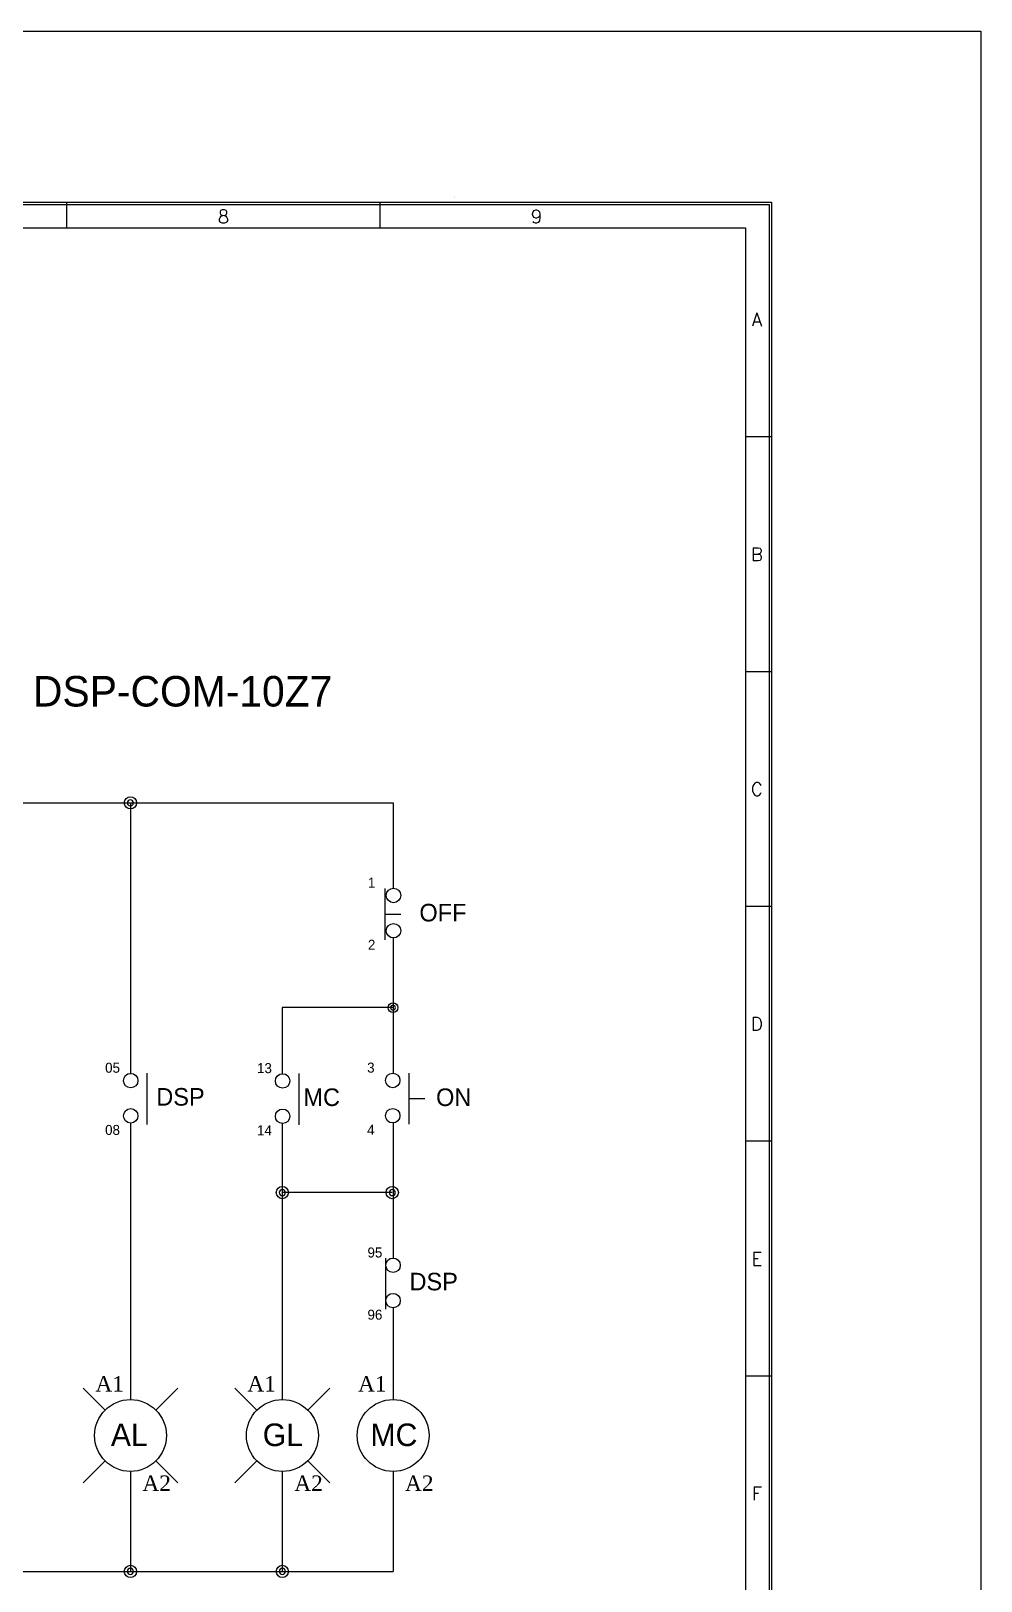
# Model space of a CAD drawing. Header units: millimetres. Extents: x 25 to 865, y 25 to 606.
# Drawn here: x 745.1 to 865.3, y 409.7 to 605.7 of the extents above; entities that cross this region are included whole.
import ezdxf
from ezdxf.enums import TextEntityAlignment as Align

# ---------------------------------------------------------------- set-up
doc = ezdxf.new("R2010")
doc.units = ezdxf.units.MM
for name, color, linetype in [('20', 2, 'Continuous'), ('30', 3, 'Continuous'), ('4', 133, 'Continuous'), ('70', 7, 'Continuous'), ('ASHADE', 7, 'Continuous')]:
    doc.layers.add(name, color=color, linetype=linetype)
doc.styles.add('ghs', font='NGULIM.TTF')
doc.styles.add('HCM', font='batang.ttc')
doc.styles.add('SIMPLEX', font='SIMPLEX')

msp = doc.modelspace()

# ---------------------------------------------------------------- linework, layer by layer
msp.add_lwpolyline([(25.35, 605.717), (865.266, 605.717), (865.266, 24.679), (25.35, 24.679)], close=True)
at = {"layer": '20', "color": 7}
for p, q in [((465.822, 580.802), (835.488, 580.802)), ((835.488, 580.802), (835.488, 344.489))]:
    msp.add_line(p, q, dxfattribs=at)
at = {"layer": '30', "color": 7}
for p, q in [((749.655, 580.802), (749.655, 584.069)), ((789.255, 580.802), (789.255, 584.069)), ((838.755, 554.369), (835.488, 554.369)), ((838.755, 524.669), (835.488, 524.669)), ((838.755, 494.969), (835.488, 494.969)), ((838.755, 465.269), (835.488, 465.269)), ((838.755, 435.569), (835.488, 435.569))]:
    msp.add_line(p, q, dxfattribs=at)
at = {"layer": '4', "color": 0}
for p, q in [((754.485, 431.273), (751.693, 434.065)), ((760.913, 431.273), (763.705, 434.065)), ((773.695, 431.273), (770.904, 434.065)), ((780.124, 431.273), (782.916, 434.065)), ((754.485, 424.844), (751.693, 422.053)), ((760.913, 424.844), (763.705, 422.053)), ((773.695, 424.844), (770.904, 422.053)), ((780.124, 424.844), (782.916, 422.053))]:
    msp.add_line(p, q, dxfattribs=at)
for centre, radius in [((757.69, 508.083), 0.772), ((790.903, 482.181), 0.618), ((776.901, 458.781), 0.772), ((790.804, 458.781), 0.772), ((757.69, 410.866), 0.772), ((776.901, 410.866), 0.772)]:
    msp.add_circle(centre, radius, dxfattribs=at)
at = {"layer": '70', "color": 7}
for points in [[(838.755, 316.769), (462.555, 316.769), (462.555, 584.069), (838.755, 584.069)], [(838.458, 317.066), (462.852, 317.066), (462.852, 583.772), (838.458, 583.772)]]:
    msp.add_lwpolyline(points, close=True, dxfattribs=at)
msp.add_solid([(798.62, 584.675), (798.679, 584.675), (798.649, 584.853)], dxfattribs=at)
at = {"layer": 'ASHADE', "ltscale": 2}
for p, q in [((713.544, 508.083), (790.903, 508.083)), ((757.69, 508.083), (757.69, 473.867)), ((790.903, 508.083), (790.903, 497.284)), ((789.873, 497.237), (789.873, 490.77)), ((789.873, 494.004), (791.892, 494.004)), ((790.903, 490.997), (790.903, 473.886)), ((776.901, 482.181), (776.901, 473.816)), ((790.903, 482.181), (776.901, 482.181)), ((759.772, 473.88), (759.772, 467.412)), ((778.982, 473.829), (778.982, 467.361)), ((792.913, 473.899), (792.913, 467.431)), ((792.913, 470.665), (794.932, 470.665)), ((757.69, 467.577), (757.69, 432.604)), ((776.901, 467.577), (776.901, 432.604)), ((776.901, 467.526), (776.901, 458.781)), ((790.903, 467.596), (790.903, 450.498)), ((790.804, 458.781), (776.901, 458.781)), ((789.958, 450.51), (789.958, 444.043)), ((790.903, 444.207), (790.903, 432.604)), ((757.69, 423.513), (757.69, 410.866)), ((776.901, 423.513), (776.901, 410.866)), ((790.903, 423.513), (790.903, 410.866)), ((720.83, 410.866), (790.903, 410.866))]:
    msp.add_line(p, q, dxfattribs=at)
for centre, radius in [((790.961, 496.371), 0.915), ((790.961, 491.911), 0.915), ((757.721, 472.952), 0.915), ((776.932, 472.901), 0.915), ((790.862, 472.971), 0.915), ((757.721, 468.492), 0.915), ((776.932, 468.441), 0.915), ((790.862, 468.511), 0.915), ((790.903, 449.583), 0.915), ((790.903, 445.122), 0.915), ((757.699, 428.059), 4.546), ((776.91, 428.059), 4.546), ((790.911, 428.059), 4.546)]:
    msp.add_circle(centre, radius, dxfattribs=at)
for centre, radius, start, end in [((757.69, 508.083), 0.381, 0, 180), ((757.69, 508.083), 0.381, 180, 0), ((790.903, 482.181), 0.305, 0, 180), ((790.903, 482.181), 0.305, 180, 0), ((776.901, 458.781), 0.381, 0, 180), ((790.804, 458.781), 0.381, 0, 180), ((776.901, 458.781), 0.381, 180, 0), ((790.804, 458.781), 0.381, 180, 0), ((757.69, 410.866), 0.381, 0, 180), ((757.69, 410.866), 0.381, 180, 0), ((776.901, 410.866), 0.381, 0, 180), ((776.901, 410.866), 0.381, 180, 0)]:
    msp.add_arc(centre, radius, start, end, dxfattribs=at)

# ---------------------------------------------------------------- texts
at = {"layer": '30', "color": 7, "style": 'SIMPLEX'}
for s, p in [('8', (769.455, 582.242)), ('9', (809.055, 582.242)), ('A', (836.924, 569.219)), ('B', (836.924, 539.519)), ('C', (836.924, 509.819)), ('D', (836.924, 480.119)), ('E', (836.924, 450.419)), ('F', (836.924, 420.719))]:
    msp.add_text(s, height=1.683, dxfattribs=at).set_placement(p, align=Align.MIDDLE)
at = {"layer": 'ASHADE', "ltscale": 2, "style": 'ghs'}
for s, height, p in [('DSP-COM-10Z7', 3.861, (745.365, 520.27)), ('1', 1.265, (787.727, 497.362)), ('OFF', 2.2244, (794.238, 493.084)), ('2', 1.265, (787.727, 489.496)), ('05', 1.2654, (754.487, 473.943)), ('13', 1.2654, (773.698, 473.892)), ('3', 1.265, (787.628, 473.962)), ('DSP', 2.2244, (760.96, 469.784)), ('MC', 2.2244, (779.57, 469.733)), ('ON', 2.2244, (796.346, 469.733)), ('08', 1.2654, (754.487, 466.077)), ('14', 1.2654, (773.698, 466.026)), ('4', 1.265, (787.628, 466.096)), ('95', 1.2654, (787.669, 450.573)), ('DSP', 2.2244, (792.986, 446.414)), ('96', 1.2654, (787.669, 442.708)), ('AL', 2.856, (755.214, 426.718)), ('GL', 2.856, (774.425, 426.718)), ('MC', 2.856, (788.043, 426.718))]:
    msp.add_text(s, height=height, dxfattribs=at).set_placement(p)
at = {"layer": 'ASHADE', "color": 0, "linetype": 'ByBlock', "lineweight": 25, "style": 'HCM'}
for s, p in [('A1', (753.267, 433.621)), ('A1', (772.477, 433.621)), ('A1', (786.479, 433.621)), ('A2', (759.203, 421.048)), ('A2', (778.414, 421.048)), ('A2', (792.416, 421.048))]:
    msp.add_text(s, height=1.9534, dxfattribs=at).set_placement(p)

doc.saveas('drawing.dxf')
